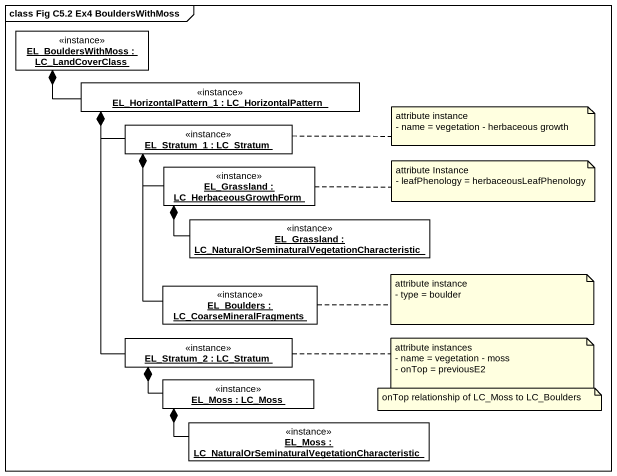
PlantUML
@startuml
mainframe class Fig C5.2 Ex4 BouldersWithMoss
hide circle
hide empty members
object "EL_BouldersWithMoss : LC_LandCoverClass" as EL_BouldersWithMoss <<instance>> #FFFFFF
object "EL_HorizontalPattern_1 : LC_HorizontalPattern" as EL_HorizontalPattern_1 <<instance>> #FFFFFF
object "EL_Stratum_1 : LC_Stratum" as EL_Stratum_1 <<instance>> #FFFFFF
object "EL_Grassland : LC_HerbaceousGrowthForm" as EL_Grassland <<instance>> #FFFFFF
object "EL_Grassland : LC_NaturalOrSeminaturalVegetationCharacteristic" as EL_Grassland_2 <<instance>> #FFFFFF
object "EL_Boulders : LC_CoarseMineralFragments" as EL_Boulders <<instance>> #FFFFFF
object "EL_Stratum_2 : LC_Stratum" as EL_Stratum_2 <<instance>> #FFFFFF
object "EL_Moss : LC_Moss" as EL_Moss <<instance>> #FFFFFF
object "EL_Moss : LC_NaturalOrSeminaturalVegetationCharacteristic" as EL_Moss_2 <<instance>> #FFFFFF
EL_HorizontalPattern_1 -left-* EL_BouldersWithMoss
EL_Stratum_1 -up-* EL_HorizontalPattern_1
EL_Grassland -up-* EL_Stratum_1
EL_Grassland_2 -up-* EL_Grassland
EL_Boulders -up-* EL_Stratum_1
EL_Stratum_2 -up-* EL_HorizontalPattern_1
EL_Moss -up-* EL_Stratum_2
EL_Moss_2 -up-* EL_Moss
note right of EL_Stratum_1
  attribute instance
  - name = vegetation - herbaceous growth
end note
note right of EL_Grassland
  attribute Instance
  - leafPhenology = herbaceousLeafPhenology
end note
note right of EL_Boulders
  attribute instance
  - type = boulder
end note
note right of EL_Stratum_2
  attribute instances
  - name = vegetation - moss
  - onTop = previousE2
end note
note as N5
  onTop relationship of LC_Moss to LC_Boulders
end note
@enduml
